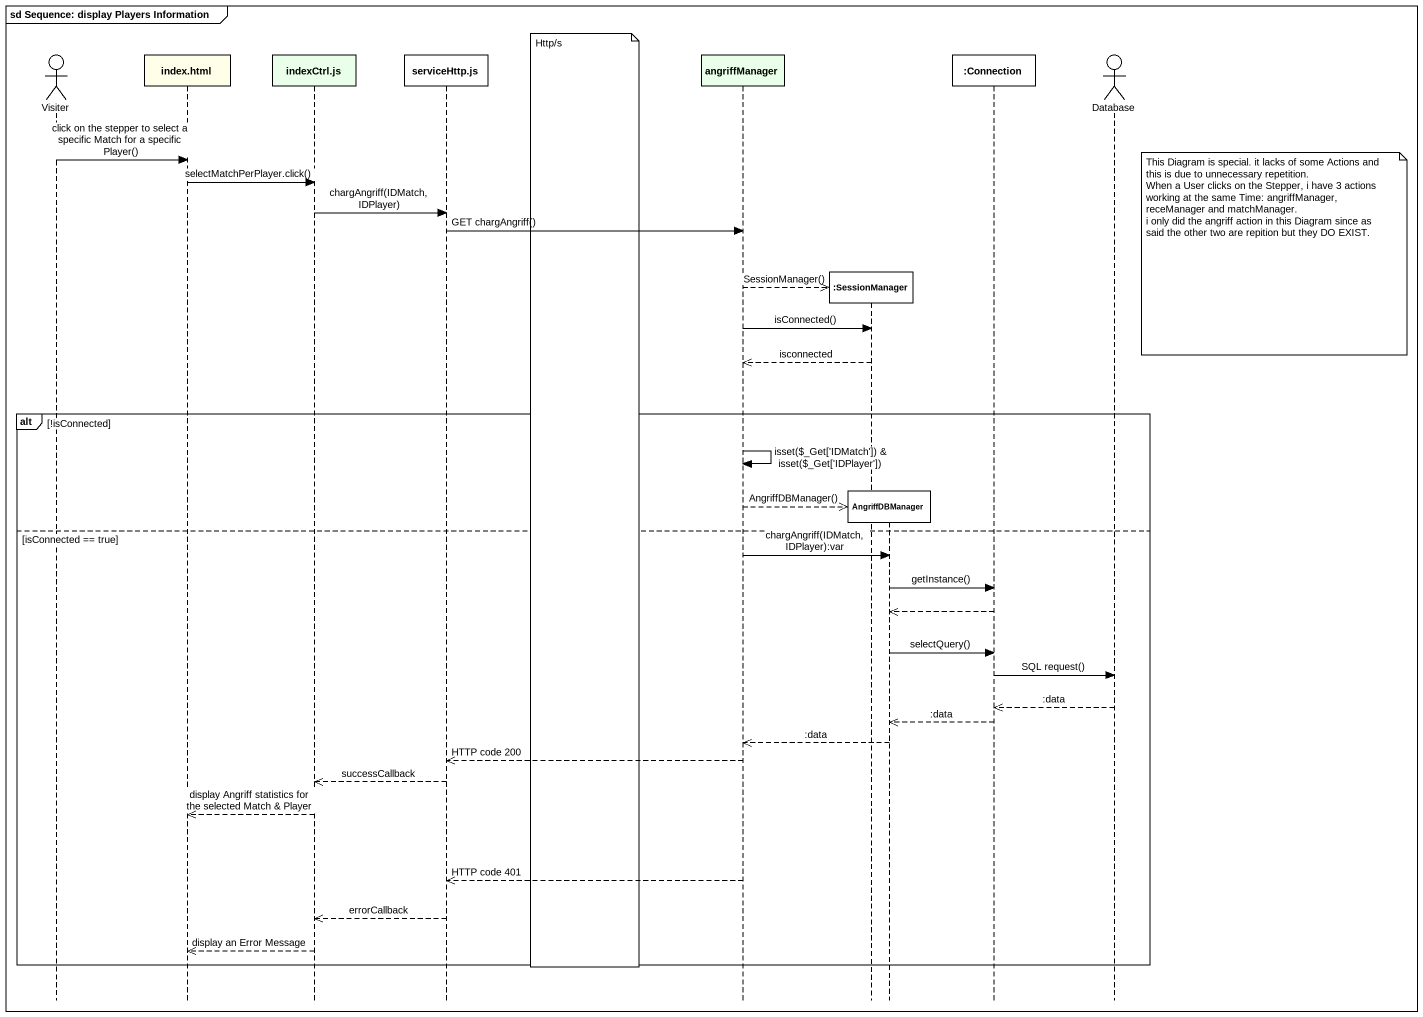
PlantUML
@startuml
mainframe sd Sequence: display Players Information
hide footbox
actor Visiter
participant "index.html" as index_html #FFFFE9
participant "indexCtrl.js" as indexCtrl_js #E9FFE9
participant "serviceHttp.js" as serviceHttp_js
participant angriffManager #E9FFE9
participant ":SessionManager" as SessionManager
participant AngriffDBManager
participant ":Connection" as Connection
actor "Database" as Database_

Visiter -> index_html : click on the stepper to select a specific Match for a specific Player()
index_html -> indexCtrl_js : selectMatchPerPlayer.click()
indexCtrl_js -> serviceHttp_js : chargAngriff(IDMatch, IDPlayer)
serviceHttp_js -> angriffManager : GET chargAngriff()
note right of Database_
  This Diagram is special. it lacks of some Actions and this is due to unnecessary repetition.
  When a User clicks on the Stepper, i have 3 actions working at the same Time: angriffManager, receManager and matchManager.
  i only did the angriff action in this Diagram since as said the other two are repition but they DO EXIST.
end note
angriffManager -->> SessionManager ** : SessionManager()
angriffManager -> SessionManager : isConnected()
SessionManager -->> angriffManager : isconnected
alt !isConnected
  angriffManager -> angriffManager : isset(~$_Get['IDMatch']) & isset(~$_Get['IDPlayer'])
  note right of serviceHttp_js : Http/s
  angriffManager -->> AngriffDBManager ** : AngriffDBManager()
else isConnected == true
  angriffManager -> AngriffDBManager : chargAngriff(IDMatch, IDPlayer):var
  AngriffDBManager -> Connection : getInstance()
  Connection -->> AngriffDBManager
  AngriffDBManager -> Connection : selectQuery()
  Connection -> Database_ : SQL request()
  Database_ -->> Connection : :data
  Connection -->> AngriffDBManager : :data
  AngriffDBManager -->> angriffManager : :data
  angriffManager -->> serviceHttp_js : HTTP code 200
  serviceHttp_js -->> indexCtrl_js : successCallback
  indexCtrl_js -->> index_html : display Angriff statistics for the selected Match & Player
  angriffManager -->> serviceHttp_js : HTTP code 401
  serviceHttp_js -->> indexCtrl_js : errorCallback
  indexCtrl_js -->> index_html : display an Error Message
end
@enduml
